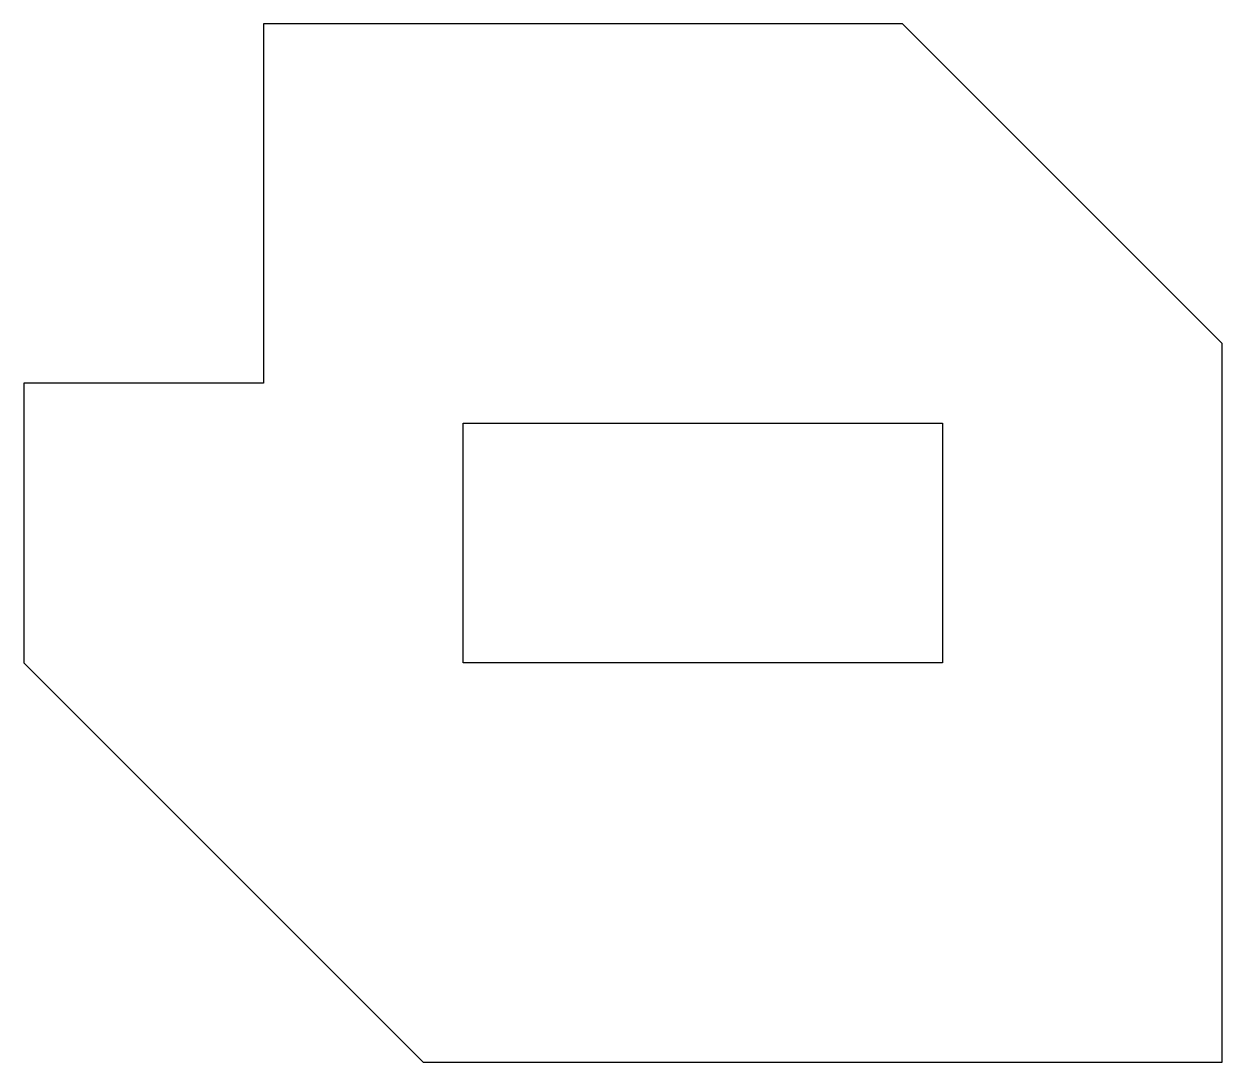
# Model space of a CAD drawing. Header units: inches. Extents: x 0 to 109, y 0 to 24.
# Drawn here: x 0 to 15, y 0 to 13 of the extents above.
import ezdxf

# ---------------------------------------------------------------- set-up
doc = ezdxf.new("R2010")
doc.units = ezdxf.units.IN
doc.header["$MEASUREMENT"] = 0

msp = doc.modelspace()

# ---------------------------------------------------------------- linework, layer by layer
for p, q in [((11, 13), (3, 13)), ((3, 13), (3, 8.5)), ((15, 9), (11, 13)), ((15, 0), (15, 9)), ((3, 8.5), (0, 8.5)), ((0, 8.5), (0, 5)), ((5.5, 5), (5.5, 8)), ((5.5, 8), (11.5, 8)), ((11.5, 8), (11.5, 5)), ((0, 5), (5, 0)), ((11.5, 5), (5.5, 5)), ((5, 0), (15, 0))]:
    msp.add_line(p, q)

doc.saveas('drawing.dxf')
